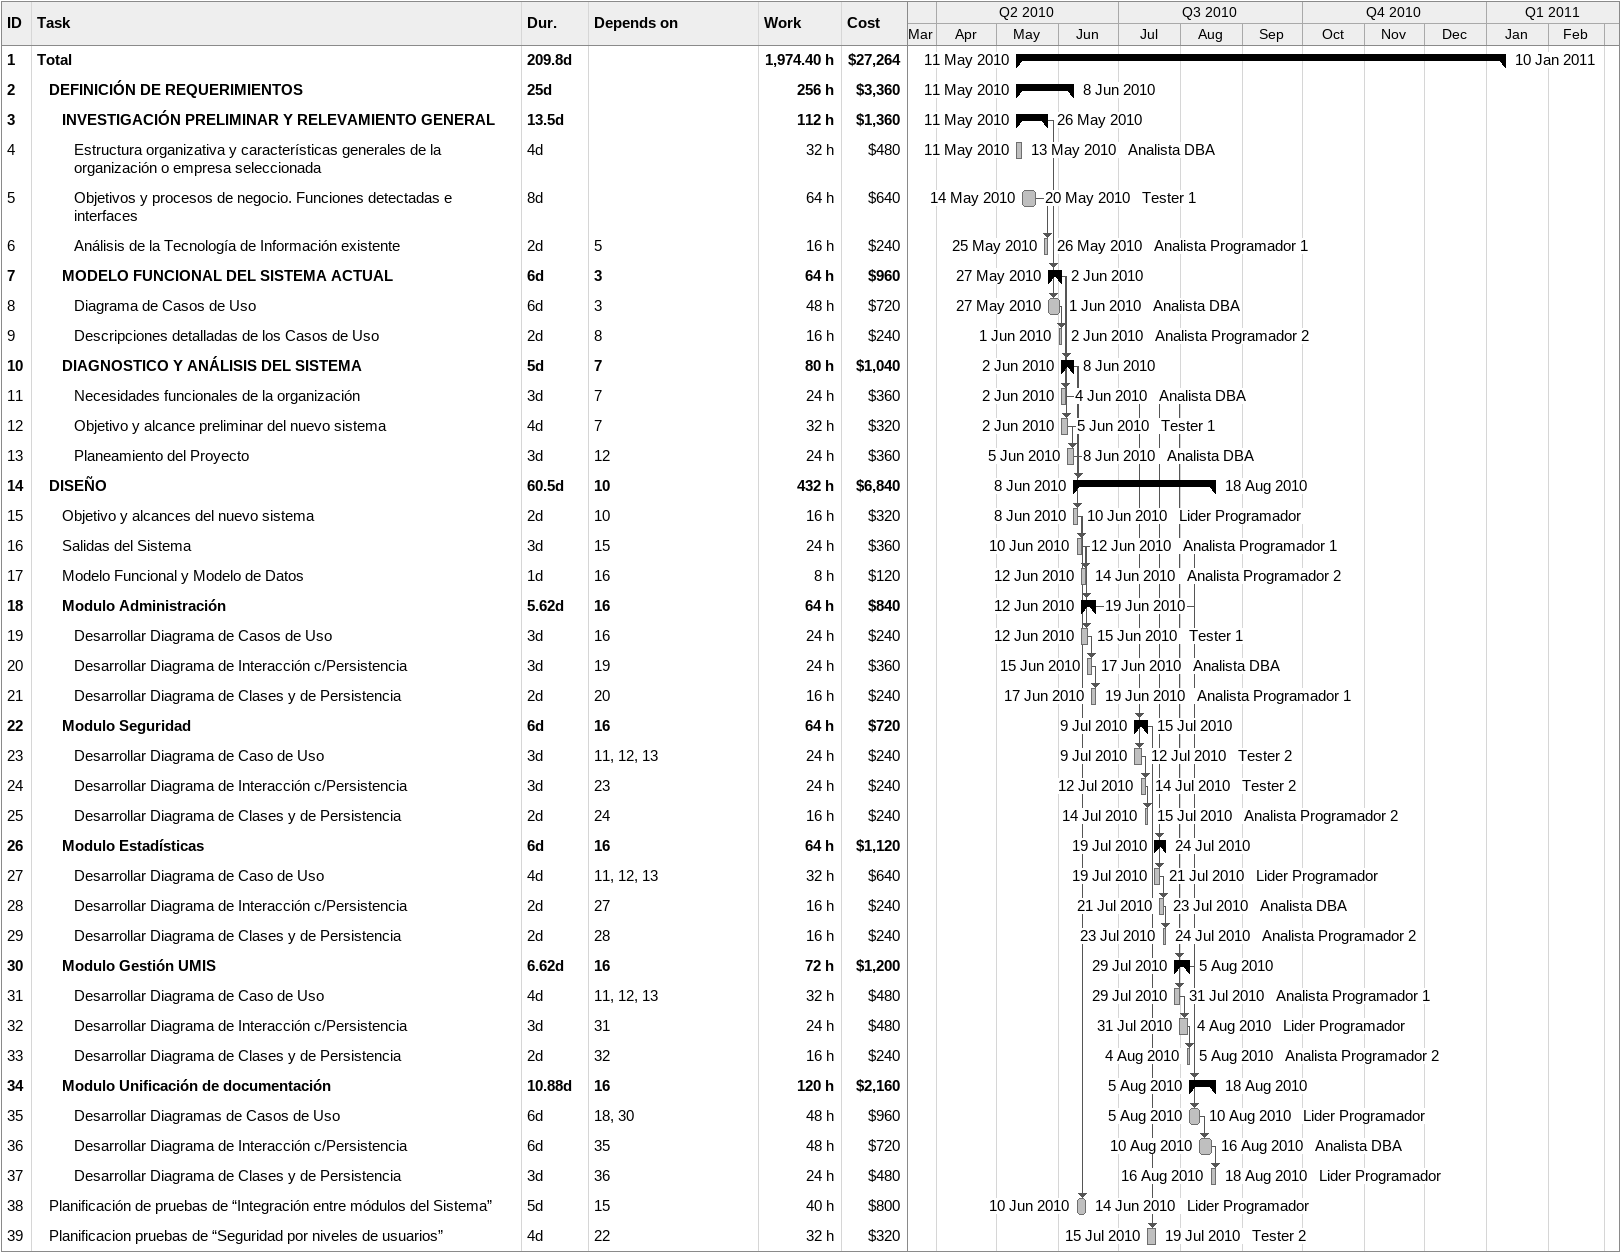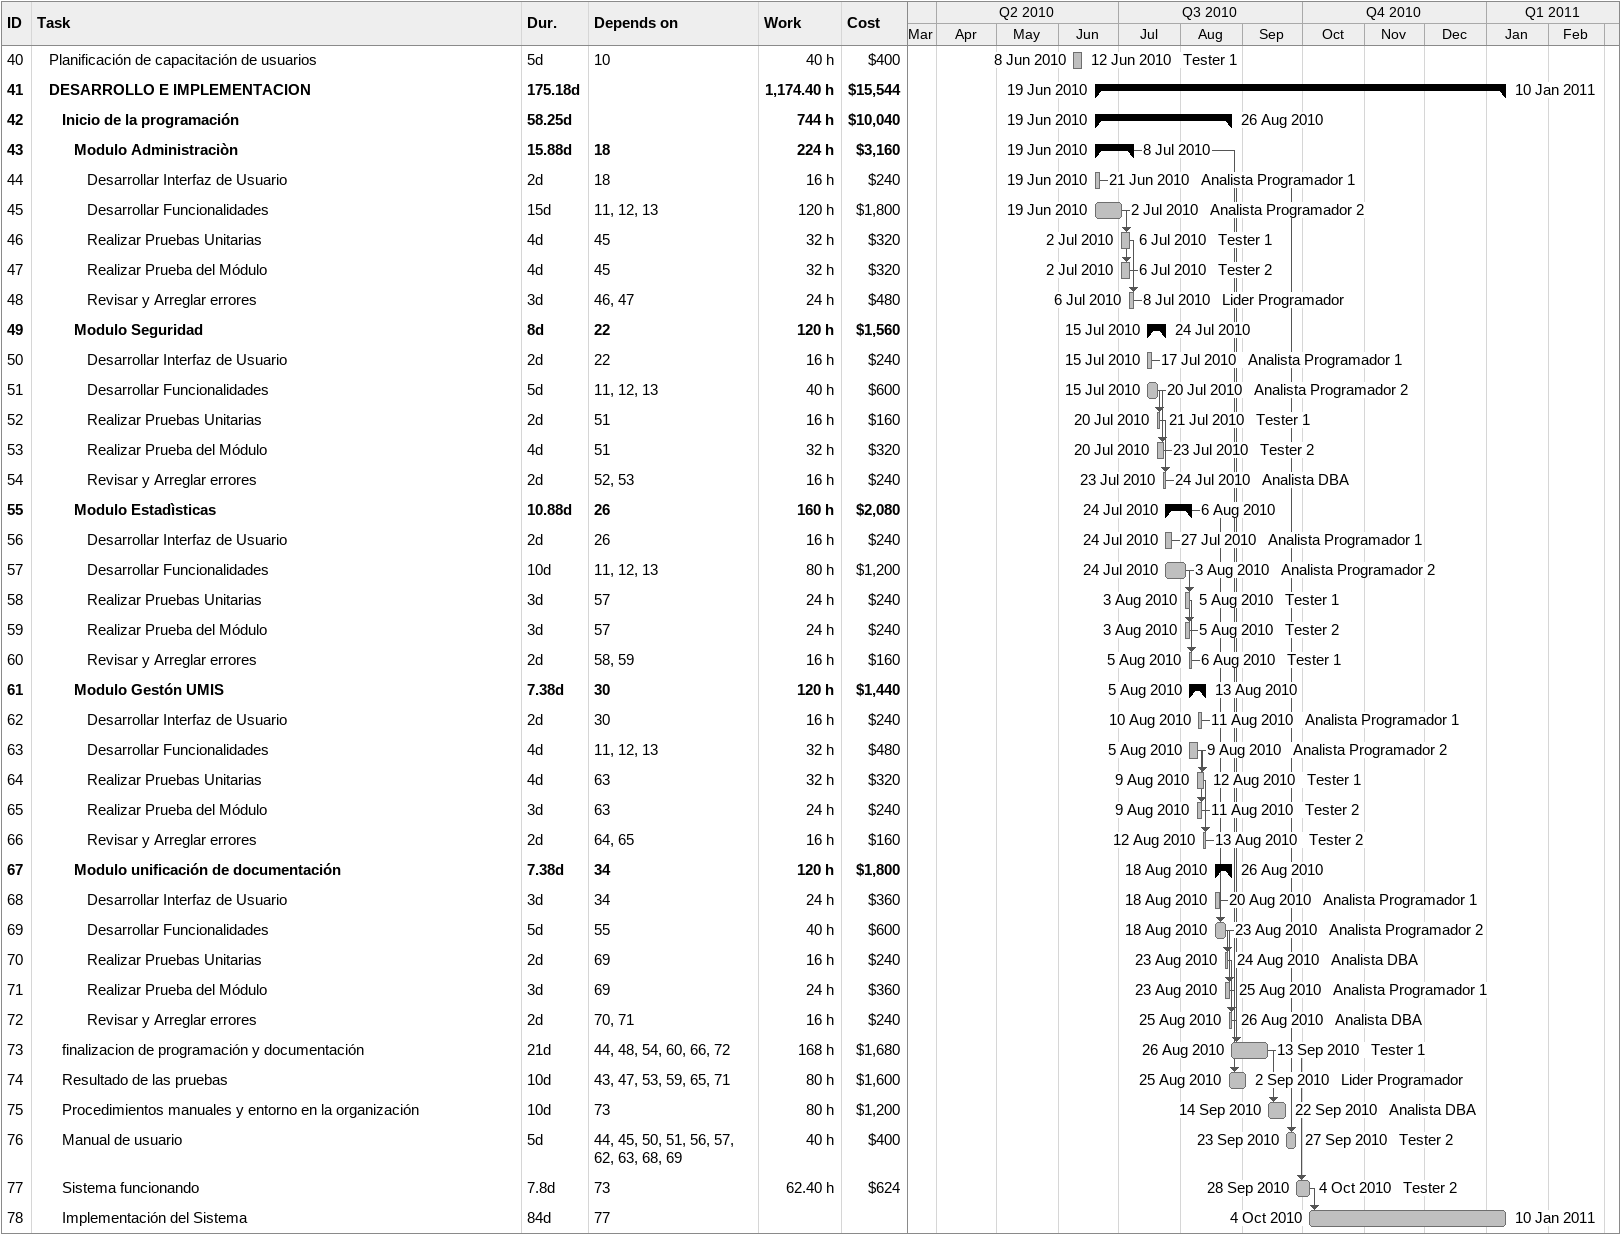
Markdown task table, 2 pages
| ID | Level | Task | Duration | Start | Finish | Predecessors | Resources | Work (h) | Cost ($) |
|---|---|---|---|---|---|---|---|---|---|
| 1 | 1 | **Total** | 209.8d | 2010-05-11 | 2011-01-10 |  |  | 1974.40 | 27264 |
| 2 | 2 | **DEFINICIÓN DE REQUERIMIENTOS** | 25d | 2010-05-11 | 2010-06-08 |  |  | 256 | 3360 |
| 3 | 3 | **INVESTIGACIÓN PRELIMINAR Y RELEVAMIENTO GENERAL** | 13.5d | 2010-05-11 | 2010-05-26 |  |  | 112 | 1360 |
| 4 | 4 | Estructura organizativa y características generales de la organización o empresa seleccionada | 4d | 2010-05-11 | 2010-05-13 |  | Analista DBA | 32 | 480 |
| 5 | 4 | Objetivos y procesos de negocio. Funciones detectadas e interfaces | 8d | 2010-05-14 | 2010-05-20 |  | Tester 1 | 64 | 640 |
| 6 | 4 | Análisis de la Tecnología de Información existente | 2d | 2010-05-25 | 2010-05-26 | 5 | Analista Programador 1 | 16 | 240 |
| 7 | 3 | **MODELO FUNCIONAL DEL SISTEMA ACTUAL** | 6d | 2010-05-27 | 2010-06-02 | 3 |  | 64 | 960 |
| 8 | 4 | Diagrama de Casos de Uso | 6d | 2010-05-27 | 2010-06-01 | 3 | Analista DBA | 48 | 720 |
| 9 | 4 | Descripciones detalladas de los Casos de Uso | 2d | 2010-06-01 | 2010-06-02 | 8 | Analista Programador 2 | 16 | 240 |
| 10 | 3 | **DIAGNOSTICO Y ANÁLISIS DEL SISTEMA** | 5d | 2010-06-02 | 2010-06-08 | 7 |  | 80 | 1040 |
| 11 | 4 | Necesidades funcionales de la organización | 3d | 2010-06-02 | 2010-06-04 | 7 | Analista DBA | 24 | 360 |
| 12 | 4 | Objetivo y alcance preliminar del nuevo sistema | 4d | 2010-06-02 | 2010-06-05 | 7 | Tester 1 | 32 | 320 |
| 13 | 4 | Planeamiento del Proyecto | 3d | 2010-06-05 | 2010-06-08 | 12 | Analista DBA | 24 | 360 |
| 14 | 2 | **DISEÑO** | 60.5d | 2010-06-08 | 2010-08-18 | 10 |  | 432 | 6840 |
| 15 | 3 | Objetivo y alcances del nuevo sistema | 2d | 2010-06-08 | 2010-06-10 | 10 | Lider Programador | 16 | 320 |
| 16 | 3 | Salidas del Sistema | 3d | 2010-06-10 | 2010-06-12 | 15 | Analista Programador 1 | 24 | 360 |
| 17 | 3 | Modelo Funcional y Modelo de Datos | 1d | 2010-06-12 | 2010-06-14 | 16 | Analista Programador 2 | 8 | 120 |
| 18 | 3 | **Modulo Administración** | 5.62d | 2010-06-12 | 2010-06-19 | 16 |  | 64 | 840 |
| 19 | 4 | Desarrollar Diagrama de Casos de Uso | 3d | 2010-06-12 | 2010-06-15 | 16 | Tester 1 | 24 | 240 |
| 20 | 4 | Desarrollar Diagrama de Interacción c/Persistencia | 3d | 2010-06-15 | 2010-06-17 | 19 | Analista DBA | 24 | 360 |
| 21 | 4 | Desarrollar Diagrama de Clases y de Persistencia | 2d | 2010-06-17 | 2010-06-19 | 20 | Analista Programador 1 | 16 | 240 |
| 22 | 3 | **Modulo Seguridad** | 6d | 2010-07-09 | 2010-07-15 | 16 |  | 64 | 720 |
| 23 | 4 | Desarrollar Diagrama de Caso de Uso | 3d | 2010-07-09 | 2010-07-12 | 11, 12, 13 | Tester 2 | 24 | 240 |
| 24 | 4 | Desarrollar Diagrama de Interacción c/Persistencia | 3d | 2010-07-12 | 2010-07-14 | 23 | Tester 2 | 24 | 240 |
| 25 | 4 | Desarrollar Diagrama de Clases y de Persistencia | 2d | 2010-07-14 | 2010-07-15 | 24 | Analista Programador 2 | 16 | 240 |
| 26 | 3 | **Modulo Estadísticas** | 6d | 2010-07-19 | 2010-07-24 | 16 |  | 64 | 1120 |
| 27 | 4 | Desarrollar Diagrama de Caso de Uso | 4d | 2010-07-19 | 2010-07-21 | 11, 12, 13 | Lider Programador | 32 | 640 |
| 28 | 4 | Desarrollar Diagrama de Interacción c/Persistencia | 2d | 2010-07-21 | 2010-07-23 | 27 | Analista DBA | 16 | 240 |
| 29 | 4 | Desarrollar Diagrama de Clases y de Persistencia | 2d | 2010-07-23 | 2010-07-24 | 28 | Analista Programador 2 | 16 | 240 |
| 30 | 3 | **Modulo Gestión UMIS** | 6.62d | 2010-07-29 | 2010-08-05 | 16 |  | 72 | 1200 |
| 31 | 4 | Desarrollar Diagrama de Caso de Uso | 4d | 2010-07-29 | 2010-07-31 | 11, 12, 13 | Analista Programador 1 | 32 | 480 |
| 32 | 4 | Desarrollar Diagrama de Interacción c/Persistencia | 3d | 2010-07-31 | 2010-08-04 | 31 | Lider Programador | 24 | 480 |
| 33 | 4 | Desarrollar Diagrama de Clases y de Persistencia | 2d | 2010-08-04 | 2010-08-05 | 32 | Analista Programador 2 | 16 | 240 |
| 34 | 3 | **Modulo Unificación de documentación** | 10.88d | 2010-08-05 | 2010-08-18 | 16 |  | 120 | 2160 |
| 35 | 4 | Desarrollar Diagramas de Casos de Uso | 6d | 2010-08-05 | 2010-08-10 | 18, 30 | Lider Programador | 48 | 960 |
| 36 | 4 | Desarrollar Diagrama de Interacción c/Persistencia | 6d | 2010-08-10 | 2010-08-16 | 35 | Analista DBA | 48 | 720 |
| 37 | 4 | Desarrollar Diagrama de Clases y de Persistencia | 3d | 2010-08-16 | 2010-08-18 | 36 | Lider Programador | 24 | 480 |
| 38 | 2 | Planificación de pruebas de “Integración entre módulos del Sistema” | 5d | 2010-06-10 | 2010-06-14 | 15 | Lider Programador | 40 | 800 |
| 39 | 2 | Planificacion pruebas de “Seguridad por niveles de usuarios” | 4d | 2010-07-15 | 2010-07-19 | 22 | Tester 2 | 32 | 320 |
| 40 | 2 | Planificación de capacitación de usuarios | 5d | 2010-06-08 | 2010-06-12 | 10 | Tester 1 | 40 | 400 |
| 41 | 2 | **DESARROLLO E IMPLEMENTACION** | 175.18d | 2010-06-19 | 2011-01-10 |  |  | 1174.40 | 15544 |
| 42 | 3 | **Inicio de la programación** | 58.25d | 2010-06-19 | 2010-08-26 |  |  | 744 | 10040 |
| 43 | 4 | **Modulo Administraciòn** | 15.88d | 2010-06-19 | 2010-07-08 | 18 |  | 224 | 3160 |
| 44 | 5 | Desarrollar Interfaz de Usuario | 2d | 2010-06-19 | 2010-06-21 | 18 | Analista Programador 1 | 16 | 240 |
| 45 | 5 | Desarrollar Funcionalidades | 15d | 2010-06-19 | 2010-07-02 | 11, 12, 13 | Analista Programador 2 | 120 | 1800 |
| 46 | 5 | Realizar Pruebas Unitarias | 4d | 2010-07-02 | 2010-07-06 | 45 | Tester 1 | 32 | 320 |
| 47 | 5 | Realizar Prueba del Módulo | 4d | 2010-07-02 | 2010-07-06 | 45 | Tester 2 | 32 | 320 |
| 48 | 5 | Revisar y Arreglar errores | 3d | 2010-07-06 | 2010-07-08 | 46, 47 | Lider Programador | 24 | 480 |
| 49 | 4 | **Modulo Seguridad** | 8d | 2010-07-15 | 2010-07-24 | 22 |  | 120 | 1560 |
| 50 | 5 | Desarrollar Interfaz de Usuario | 2d | 2010-07-15 | 2010-07-17 | 22 | Analista Programador 1 | 16 | 240 |
| 51 | 5 | Desarrollar Funcionalidades | 5d | 2010-07-15 | 2010-07-20 | 11, 12, 13 | Analista Programador 2 | 40 | 600 |
| 52 | 5 | Realizar Pruebas Unitarias | 2d | 2010-07-20 | 2010-07-21 | 51 | Tester 1 | 16 | 160 |
| 53 | 5 | Realizar Prueba del Módulo | 4d | 2010-07-20 | 2010-07-23 | 51 | Tester 2 | 32 | 320 |
| 54 | 5 | Revisar y Arreglar errores | 2d | 2010-07-23 | 2010-07-24 | 52, 53 | Analista DBA | 16 | 240 |
| 55 | 4 | **Modulo Estadìsticas** | 10.88d | 2010-07-24 | 2010-08-06 | 26 |  | 160 | 2080 |
| 56 | 5 | Desarrollar Interfaz de Usuario | 2d | 2010-07-24 | 2010-07-27 | 26 | Analista Programador 1 | 16 | 240 |
| 57 | 5 | Desarrollar Funcionalidades | 10d | 2010-07-24 | 2010-08-03 | 11, 12, 13 | Analista Programador 2 | 80 | 1200 |
| 58 | 5 | Realizar Pruebas Unitarias | 3d | 2010-08-03 | 2010-08-05 | 57 | Tester 1 | 24 | 240 |
| 59 | 5 | Realizar Prueba del Módulo | 3d | 2010-08-03 | 2010-08-05 | 57 | Tester 2 | 24 | 240 |
| 60 | 5 | Revisar y Arreglar errores | 2d | 2010-08-05 | 2010-08-06 | 58, 59 | Tester 1 | 16 | 160 |
| 61 | 4 | **Modulo Gestón UMIS** | 7.38d | 2010-08-05 | 2010-08-13 | 30 |  | 120 | 1440 |
| 62 | 5 | Desarrollar Interfaz de Usuario | 2d | 2010-08-10 | 2010-08-11 | 30 | Analista Programador 1 | 16 | 240 |
| 63 | 5 | Desarrollar Funcionalidades | 4d | 2010-08-05 | 2010-08-09 | 11, 12, 13 | Analista Programador 2 | 32 | 480 |
| 64 | 5 | Realizar Pruebas Unitarias | 4d | 2010-08-09 | 2010-08-12 | 63 | Tester 1 | 32 | 320 |
| 65 | 5 | Realizar Prueba del Módulo | 3d | 2010-08-09 | 2010-08-11 | 63 | Tester 2 | 24 | 240 |
| 66 | 5 | Revisar y Arreglar errores | 2d | 2010-08-12 | 2010-08-13 | 64, 65 | Tester 2 | 16 | 160 |
| 67 | 4 | **Modulo unificación de documentación** | 7.38d | 2010-08-18 | 2010-08-26 | 34 |  | 120 | 1800 |
| 68 | 5 | Desarrollar Interfaz de Usuario | 3d | 2010-08-18 | 2010-08-20 | 34 | Analista Programador 1 | 24 | 360 |
| 69 | 5 | Desarrollar Funcionalidades | 5d | 2010-08-18 | 2010-08-23 | 55 | Analista Programador 2 | 40 | 600 |
| 70 | 5 | Realizar Pruebas Unitarias | 2d | 2010-08-23 | 2010-08-24 | 69 | Analista DBA | 16 | 240 |
| 71 | 5 | Realizar Prueba del Módulo | 3d | 2010-08-23 | 2010-08-25 | 69 | Analista Programador 1 | 24 | 360 |
| 72 | 5 | Revisar y Arreglar errores | 2d | 2010-08-25 | 2010-08-26 | 70, 71 | Analista DBA | 16 | 240 |
| 73 | 3 | finalizacion de programación y documentación | 21d | 2010-08-26 | 2010-09-13 | 44, 48, 54, 60, 66, 72 | Tester 1 | 168 | 1680 |
| 74 | 3 | Resultado de las pruebas | 10d | 2010-08-25 | 2010-09-02 | 43, 47, 53, 59, 65, 71 | Lider Programador | 80 | 1600 |
| 75 | 3 | Procedimientos manuales y entorno en la organización | 10d | 2010-09-14 | 2010-09-22 | 73 | Analista DBA | 80 | 1200 |
| 76 | 3 | Manual de usuario | 5d | 2010-09-23 | 2010-09-27 | 44, 45, 50, 51, 56, 57, 62, 63, 68, 69 | Tester 2 | 40 | 400 |
| 77 | 3 | Sistema funcionando | 7.8d | 2010-09-28 | 2010-10-04 | 73 | Tester 2 | 62.40 | 624 |
| 78 | 3 | Implementación del Sistema | 84d | 2010-10-04 | 2011-01-10 | 77 |  |  |  |
